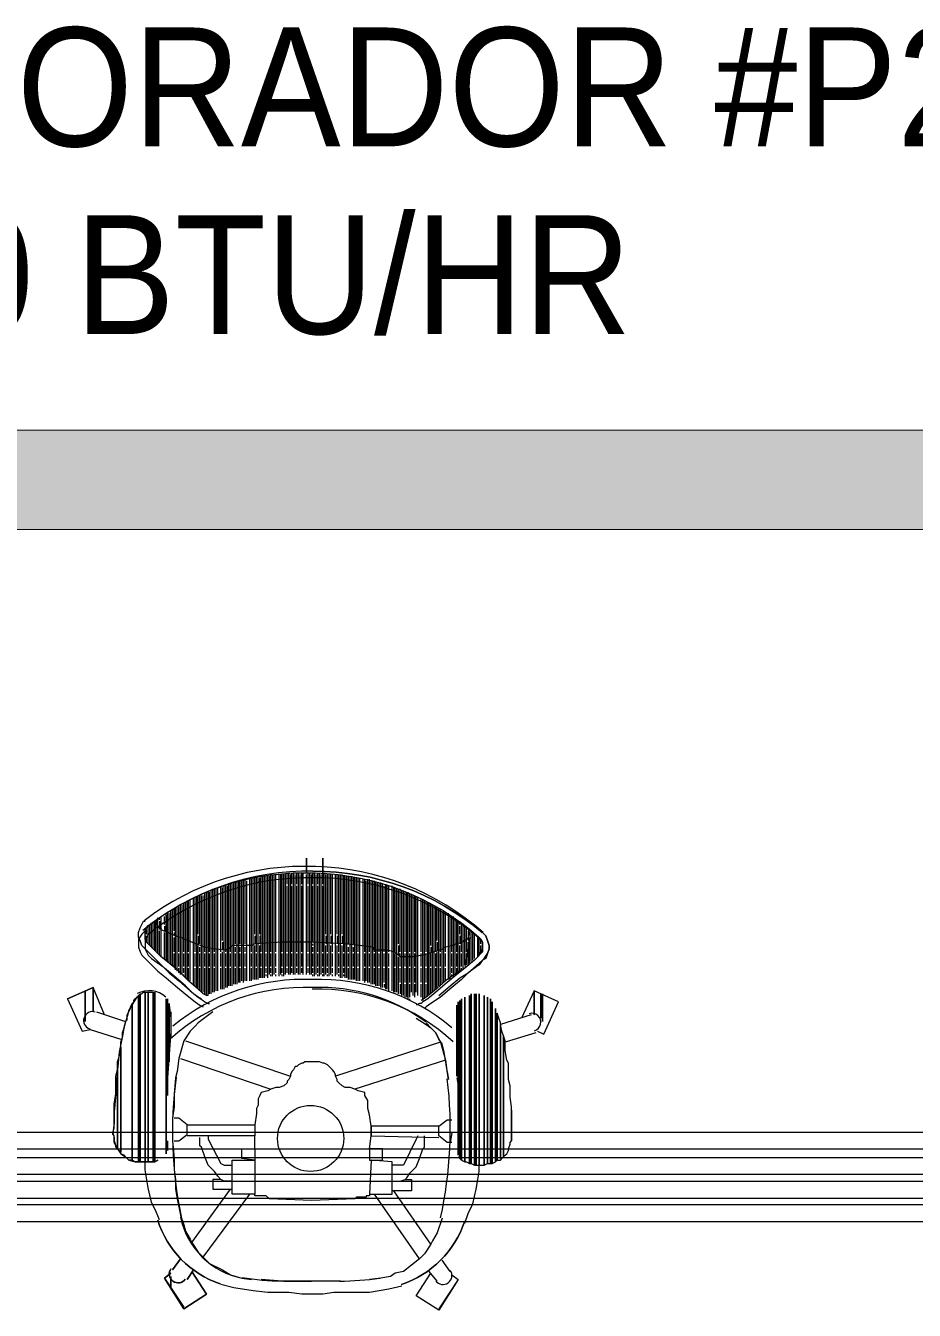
# Model space of a CAD drawing. Header units: metres. Extents: x 29 to 86.9, y -23.2 to 39.7.
# Drawn here: x 76.739 to 78.084, y -14.808 to -12.862 of the extents above; entities that cross this region are included whole.
import ezdxf

# ---------------------------------------------------------------- set-up
doc = ezdxf.new("R2010")
doc.units = ezdxf.units.M
doc.header["$LTSCALE"] = 100
doc.layers.get('0').update_dxf_attribs({"color": 254})
for name, color, linetype, lineweight in [('Arqui', 8, 'Continuous', 0), ('M-EQPM-IDEN', 7, 'Continuous', 9), ('P-PIPE', 7, 'Continuous', 18)]:
    doc.layers.add(name, color=color, linetype=linetype, lineweight=lineweight)
doc.styles.add('SansSerif', font='SANSS__.TTF', dxfattribs={"width": 0.9, "height": 0.18})

# ---------------------------------------------------------------- blocks, each defined once
blk = doc.blocks.new('A$C9582355f')
at = {"layer": 'Arqui', "ltscale": 0.03}
h = blk.add_hatch(color=256, dxfattribs=at)
h.dxf.hatch_style = 1
h.paths.add_polyline_path([(53.7142, 9.5392), (53.7142, 9.6892), (45.0166, 9.6891), (45.0165, 9.752), (44.8665, 9.752), (44.8666, 9.6892), (42.2667, 9.6898), (42.2668, 8.8269), (42.7667, 8.8263), (42.7667, 9.5396), (42.6167, 9.5396), (42.6166, 8.9764), (42.4168, 8.9769), (42.4167, 9.5398)])
at = {"layer": 'Arqui'}
for points in [[(53.7142, 9.5392), (53.7142, 9.6892), (42.4167, 9.6898), (42.4167, 9.5397)], [(48.181, 9.019), (48.181, 9.0411)], [(48.2055, 9.019), (48.2055, 9.0411)], [(48.2055, 9.019), (48.2055, 9.0411)], [(48.4134, 8.8258), (48.4134, 8.5862), (48.4134, 8.8258)], [(48.0685, 8.5837), (48.1028, 8.5837), (48.1028, 8.5324), (48.0685, 8.5324)], [(48.0832, 8.5862), (48.0832, 8.6008), (48.1028, 8.6008), (48.1028, 8.5837)], [(48.3107, 8.5813), (48.2789, 8.5837), (48.2764, 8.5324), (48.3107, 8.5324)], [(47.9903, 8.4345), (47.9781, 8.4174)], [(48.0074, 8.415), (48.0294, 8.3807), (47.9952, 8.3587), (47.9658, 8.4052), (47.9756, 8.4125), (47.9658, 8.4052), (47.9952, 8.3587), (48.0294, 8.3807)], [(48.0098, 8.4174), (48.0001, 8.4028)], [(47.9952, 8.3612), (47.9658, 8.4052)]]:
    blk.add_lwpolyline(points, close=True, dxfattribs=at)
for points in [[(48.1908, 9.0215, -0.176826), (48.4471, 8.9288, 0.176826), (48.1908, 9.0215, 0.176826), (47.9333, 8.9318)], [(48.4486, 8.9285, 0.176851), (48.195, 9.0284, 0.176852), (47.935, 8.9464)], [(48.0319, 8.8332), (48.0294, 8.8332), (48.0245, 8.8356), (48.0221, 8.8381), (48.0172, 8.843), (48.0025, 8.8552), (47.9878, 8.8699), (47.9732, 8.8821), (47.9609, 8.8919), (47.9463, 8.9065), (47.9414, 8.9114), (47.9389, 8.9139), (47.9365, 8.9188), (47.9365, 8.9237), (47.9365, 8.9286), (47.9365, 8.931), (47.9389, 8.9359), (47.941, 8.9386, -0.176852), (48.1948, 9.0189, -0.176851), (48.4427, 8.9212), (48.4452, 8.9188), (48.4476, 8.9139), (48.4476, 8.909), (48.4476, 8.9041), (48.4452, 8.8992), (48.4427, 8.8968), (48.4403, 8.8919), (48.4354, 8.887), (48.4207, 8.8748), (48.4085, 8.8674), (48.3914, 8.8552), (48.3742, 8.8405), (48.362, 8.8307), (48.3547, 8.8258)], [(48.4409, 8.9213, 0.176828), (48.1905, 9.0117, 0.176826), (47.9395, 8.9243)], [(48.3621, 8.7927, 0.170457), (48.1909, 8.8452, 0.197392), (47.9747, 8.7673)]]:
    blk.add_lwpolyline(points, format="xyb", dxfattribs=at)
for points in [[(48.1003, 8.8576), (48.1003, 8.909), (48.1003, 9.0117)], [(48.1028, 8.9261), (48.1028, 9.0117)], [(48.1052, 8.8992), (48.1052, 9.0068), (48.1052, 9.0117)], [(48.1077, 8.8576), (48.1077, 8.9114), (48.1077, 9.0117)], [(48.1101, 8.9261), (48.1101, 9.0117)], [(48.1126, 8.8992), (48.1126, 9.0068), (48.1126, 9.0142)], [(48.115, 8.8601), (48.115, 8.9114), (48.115, 9.0142)], [(48.1175, 8.8601), (48.1175, 8.9139), (48.1175, 9.0142)], [(48.1199, 8.8992), (48.1199, 9.0068), (48.1199, 9.0142)], [(48.1223, 8.8601), (48.1223, 9.0142)], [(48.1248, 8.865), (48.1248, 8.9139), (48.1248, 9.0142)], [(48.1272, 8.8992), (48.1272, 9.0068), (48.1272, 9.0166)], [(48.1297, 8.8625), (48.1297, 9.0166)], [(48.1321, 8.865), (48.1321, 8.9139), (48.1321, 9.0166)], [(48.1346, 8.8992), (48.1346, 9.0068), (48.1346, 9.0166)], [(48.1395, 8.8625), (48.1395, 9.0166)], [(48.1419, 8.865), (48.1419, 8.9139), (48.1419, 9.0166)], [(48.1444, 8.8992), (48.1444, 9.0068), (48.1444, 9.0166)], [(48.1468, 8.8625), (48.1468, 9.0166)], [(48.1492, 8.865), (48.1492, 8.9139), (48.1492, 9.0166)], [(48.1517, 9.0019), (48.1517, 9.0068), (48.1517, 9.0166), (48.1517, 9.019)], [(48.1541, 8.865), (48.1541, 9.019)], [(48.1566, 8.865), (48.1566, 8.9139), (48.1566, 9.0166)], [(48.159, 9.0019), (48.159, 9.0068), (48.159, 9.0166), (48.159, 9.019)], [(48.1615, 8.865), (48.1615, 9.019)], [(48.1639, 8.865), (48.1639, 8.9139), (48.1639, 9.0166)], [(48.1664, 9.0019), (48.1664, 9.0068), (48.1664, 9.0166), (48.1664, 9.019)], [(48.1688, 8.865), (48.1688, 9.019)], [(48.1713, 8.865), (48.1713, 8.9139), (48.1713, 9.0166)], [(48.1737, 9.0019), (48.1737, 9.0068), (48.1737, 9.0166), (48.1737, 9.019)], [(48.1761, 8.865), (48.1761, 9.019)], [(48.181, 8.865), (48.181, 8.9139), (48.181, 9.0166)], [(48.1835, 9.0019), (48.1835, 9.0068), (48.1835, 9.0166), (48.1835, 9.019)], [(48.1859, 8.865), (48.1859, 9.019)], [(48.1884, 8.865), (48.1884, 8.9139), (48.1884, 9.0166)], [(48.1908, 9.0019), (48.1908, 9.0068), (48.1908, 9.0166), (48.1908, 9.019)], [(48.1933, 8.8625), (48.1933, 9.019)], [(48.1957, 8.865), (48.1957, 8.9139), (48.1957, 9.0166)], [(48.1982, 9.0019), (48.1982, 9.0068), (48.1982, 9.0166), (48.1982, 9.019)], [(48.2006, 8.8625), (48.2006, 9.019)], [(48.203, 8.865), (48.203, 8.9139), (48.203, 9.0166)], [(48.2055, 9.0019), (48.2055, 9.0068), (48.2055, 9.0166), (48.2055, 9.019)], [(48.2079, 8.8625), (48.2079, 9.019)], [(48.2104, 8.9261), (48.2104, 9.0166)], [(48.2128, 8.8992), (48.2128, 9.0068), (48.2128, 9.0166)], [(48.2153, 8.8625), (48.2153, 8.9114), (48.2153, 9.0166)], [(48.2177, 8.9261), (48.2177, 9.0166)], [(48.2202, 8.8992), (48.2202, 9.0068), (48.2202, 9.0166)], [(48.2251, 8.8625), (48.2251, 8.9114), (48.2251, 9.0166)], [(48.2275, 8.9261), (48.2275, 9.0166)], [(48.2299, 8.8992), (48.2299, 9.0068), (48.2299, 9.0166)], [(48.2324, 8.8601), (48.2324, 8.9114), (48.2324, 9.0166)], [(48.2348, 8.9261), (48.2348, 9.0166)], [(48.2373, 8.8992), (48.2373, 9.0068), (48.2373, 9.0142)], [(48.2397, 8.8601), (48.2397, 8.9114), (48.2397, 9.0142)], [(48.2422, 8.8601), (48.2422, 9.0142)], [(48.2446, 8.9114), (48.2446, 9.0068), (48.2446, 9.0142)], [(48.2471, 8.8576), (48.2471, 8.909), (48.2471, 9.0142)], [(48.2495, 8.8576), (48.2495, 9.0142)], [(48.252, 8.9114), (48.252, 9.0068), (48.252, 9.0117)], [(48.2544, 8.8576), (48.2544, 8.909), (48.2544, 9.0117)], [(48.2569, 8.8552), (48.2569, 9.0117)], [(48.2593, 8.8992), (48.2593, 9.0068), (48.2593, 9.0117)], [(48.2617, 8.8552), (48.2617, 8.909), (48.2617, 9.0117)], [(48.0367, 8.8356), (48.0367, 8.9041), (48.0367, 8.9921)], [(48.0392, 8.8381), (48.0392, 8.9041), (48.0392, 8.9946)], [(48.0416, 8.8992), (48.0416, 8.9041), (48.0416, 8.9946)], [(48.0441, 8.8405), (48.0441, 8.9041), (48.0441, 8.9946)], [(48.0465, 8.8405), (48.0465, 8.9041), (48.0465, 8.997)], [(48.0514, 8.8992), (48.0514, 8.9017), (48.0514, 8.997)], [(48.0539, 8.9163), (48.0539, 8.997)], [(48.0563, 8.843), (48.0563, 8.9017), (48.0563, 8.9995)], [(48.0588, 8.8992), (48.0588, 8.9017), (48.0588, 8.9995)], [(48.0612, 8.8454), (48.0612, 8.9041), (48.0612, 8.9995)], [(48.0636, 8.8478), (48.0636, 8.9041), (48.0636, 9.0019)], [(48.0661, 8.8992), (48.0661, 9.0019)], [(48.0685, 8.8478), (48.0685, 8.9065), (48.0685, 9.0019)], [(48.071, 8.8503), (48.071, 9.0044)], [(48.0734, 8.9114), (48.0734, 9.0044)], [(48.0759, 8.8503), (48.0759, 8.909), (48.0759, 9.0044)], [(48.0783, 8.8527), (48.0783, 9.0068)], [(48.0808, 8.9114), (48.0808, 9.0068)], [(48.0832, 8.8552), (48.0832, 8.909), (48.0832, 9.0068)], [(48.0857, 8.8527), (48.0857, 9.0068)], [(48.0881, 8.9114), (48.0881, 9.0068), (48.0881, 9.0093)], [(48.0905, 8.8552), (48.0905, 8.909), (48.0905, 9.0068)], [(48.0954, 8.8552), (48.0954, 9.0093)], [(48.0979, 8.8992), (48.0979, 9.0068), (48.0979, 9.0093)], [(48.1517, 8.8992), (48.1517, 8.9995)], [(48.159, 8.8992), (48.159, 8.9995)], [(48.1664, 8.8992), (48.1664, 8.9995)], [(48.1737, 8.8992), (48.1737, 8.9995)], [(48.1835, 8.8992), (48.1835, 8.9995)], [(48.1908, 8.9139), (48.1908, 8.9995)], [(48.1982, 8.8992), (48.1982, 8.9995)], [(48.2055, 8.8992), (48.2055, 8.9995)], [(48.2666, 8.8552), (48.2666, 8.9065), (48.2666, 9.0093)], [(48.2691, 8.8992), (48.2691, 9.0068), (48.2691, 9.0093)], [(48.2715, 8.8552), (48.2715, 8.9065), (48.2715, 9.0068)], [(48.274, 8.8527), (48.274, 8.9065), (48.274, 9.0093)], [(48.2764, 8.8992), (48.2764, 9.0068), (48.2764, 9.0093)], [(48.2789, 8.8503), (48.2789, 8.9065), (48.2789, 9.0068)], [(48.2813, 8.8503), (48.2813, 8.9041), (48.2813, 9.0068)], [(48.2838, 8.8992), (48.2838, 8.9017), (48.2838, 9.0068)], [(48.2862, 8.8478), (48.2862, 9.0044)], [(48.2886, 8.8478), (48.2886, 8.9017), (48.2886, 9.0044)], [(48.2911, 8.8992), (48.2911, 8.9017), (48.2911, 9.0044)], [(48.2935, 8.8454), (48.2935, 9.0044)], [(48.296, 8.8454), (48.296, 8.9017), (48.296, 9.0019)], [(48.2984, 8.8992), (48.2984, 8.9017), (48.2984, 8.9995)], [(48.3009, 8.843), (48.3009, 9.0019)], [(48.3033, 8.843), (48.3033, 8.9017), (48.3033, 8.9995)], [(48.3058, 8.8992), (48.3058, 8.9017), (48.3058, 8.9995)], [(48.3107, 8.8405), (48.3107, 8.9995)], [(48.3131, 8.8381), (48.3131, 8.8992), (48.3131, 8.997)], [(48.3155, 8.8992), (48.3155, 8.997)], [(48.318, 8.8381), (48.318, 8.8968), (48.318, 8.9946)], [(48.3204, 8.9114), (48.3204, 8.9946)], [(48.3229, 8.8992), (48.3229, 8.9946)], [(48.3253, 8.8332), (48.3253, 8.8919), (48.3253, 8.9921)], [(48.3278, 8.8332), (48.3278, 8.9921)], [(47.9952, 8.8992), (47.9952, 8.9188), (47.9952, 8.9726)], [(47.9976, 8.8601), (47.9976, 8.9188), (47.9976, 8.975)], [(48.0001, 8.8576), (48.0001, 8.9163), (48.0001, 8.975)], [(48.0025, 8.8992), (48.0025, 8.9163), (48.0025, 8.9775)], [(48.005, 8.8552), (48.005, 8.9775)], [(48.0098, 8.8503), (48.0098, 8.9139), (48.0098, 8.9799)], [(48.0123, 8.8992), (48.0123, 8.9824)], [(48.0147, 8.8454), (48.0147, 8.9114), (48.0147, 8.9824)], [(48.0172, 8.9261), (48.0172, 8.9848)], [(48.0196, 8.9114), (48.0196, 8.9848)], [(48.0221, 8.8381), (48.0221, 8.909), (48.0221, 8.9848)], [(48.0245, 8.8381), (48.0245, 8.9065), (48.0245, 8.9848)], [(48.027, 8.8992), (48.027, 8.9872)], [(48.0294, 8.8332), (48.0294, 8.9065), (48.0294, 8.9897)], [(48.0319, 8.8332), (48.0319, 8.9065), (48.0319, 8.9897)], [(48.0343, 8.8992), (48.0343, 8.9041), (48.0343, 8.9897)], [(48.3302, 8.8992), (48.3302, 8.9897)], [(48.3327, 8.8307), (48.3327, 8.8919), (48.3327, 8.9897)], [(48.3351, 8.8283), (48.3351, 8.9897)], [(48.3376, 8.8992), (48.3376, 8.9872)], [(48.34, 8.8381), (48.34, 8.8919), (48.34, 8.9872)], [(48.3424, 8.8332), (48.3424, 8.9848)], [(48.3449, 8.8992), (48.3449, 8.9848)], [(48.3473, 8.8381), (48.3473, 8.8943), (48.3473, 8.9824)], [(48.3498, 8.8332), (48.3498, 8.9824)], [(48.3547, 8.8992), (48.3547, 8.9799)], [(48.3571, 8.8258), (48.3571, 8.8943), (48.3571, 8.9775)], [(48.3596, 8.8283), (48.3596, 8.8968), (48.3596, 8.9775)], [(48.362, 8.8992), (48.362, 8.975)], [(48.3645, 8.8332), (48.3645, 8.8968), (48.3645, 8.975)], [(48.3669, 8.8356), (48.3669, 8.8992), (48.3669, 8.9726)], [(48.3693, 8.909), (48.3693, 8.9726)], [(47.9609, 8.8919), (47.9609, 8.931), (47.9609, 8.953)], [(47.9658, 8.9457), (47.9658, 8.953)], [(47.9683, 8.887), (47.9683, 8.9286), (47.9683, 8.9555)], [(47.9707, 8.8845), (47.9707, 8.9286), (47.9707, 8.9579)], [(47.9732, 8.8821), (47.9732, 8.8919), (47.9732, 8.9579)], [(47.9756, 8.8796), (47.9756, 8.9261), (47.9756, 8.9603)], [(47.9781, 8.8796), (47.9781, 8.9628)], [(47.9805, 8.931), (47.9805, 8.9652)], [(47.9829, 8.8723), (47.9829, 8.9237), (47.9829, 8.9652)], [(47.9854, 8.8699), (47.9854, 8.9212), (47.9854, 8.9677)], [(47.9878, 8.8992), (47.9878, 8.9677)], [(47.9903, 8.865), (47.9903, 8.9212), (47.9903, 8.9701)], [(47.9927, 8.865), (47.9927, 8.9188), (47.9927, 8.9701)], [(48.3718, 8.8381), (48.3718, 8.9701)], [(48.3742, 8.8405), (48.3742, 8.9017), (48.3742, 8.9701)], [(48.3767, 8.8992), (48.3767, 8.9017), (48.3767, 8.9677)], [(48.3791, 8.9163), (48.3791, 8.9677)], [(48.3816, 8.8478), (48.3816, 8.9041), (48.3816, 8.9652)], [(48.384, 8.8992), (48.384, 8.9041), (48.384, 8.9628)], [(48.3865, 8.8503), (48.3865, 8.9041), (48.3865, 8.9603)], [(48.3889, 8.8527), (48.3889, 8.9065), (48.3889, 8.9603)], [(48.3914, 8.8992), (48.3914, 8.9579)], [(48.3962, 8.8576), (48.3962, 8.9065), (48.3962, 8.9579)], [(48.3987, 8.8576), (48.3987, 8.9065), (48.3987, 8.9555)], [(48.4011, 8.8992), (48.4011, 8.953)], [(48.4036, 8.8625), (48.4036, 8.909), (48.4036, 8.953)], [(48.0221, 8.8283), (48.0172, 8.8307), (48.0098, 8.8356), (47.9976, 8.8478), (47.9805, 8.8625), (47.9658, 8.8748), (47.956, 8.8845), (47.9414, 8.8992), (47.9365, 8.9041), (47.9316, 8.909), (47.9291, 8.9163), (47.9267, 8.9212), (47.9267, 8.9286), (47.9291, 8.9359), (47.9316, 8.9408), (47.934, 8.9457), (47.9365, 8.9457)], [(47.9389, 8.9261), (47.9389, 8.9334)], [(47.9414, 8.9114), (47.9414, 8.9383)], [(47.9438, 8.909), (47.9438, 8.9408)], [(47.9463, 8.9065), (47.9463, 8.9432)], [(47.9487, 8.9041), (47.9487, 8.9432)], [(47.9512, 8.9017), (47.9512, 8.9457)], [(47.9536, 8.8992), (47.9536, 8.9432), (47.9536, 8.9481)], [(47.956, 8.8968), (47.956, 8.9359), (47.956, 8.9506)], [(47.9585, 8.9481), (47.9585, 8.9506)], [(47.9585, 8.9457), (47.9585, 8.9334)], [(47.9658, 8.9408), (47.9658, 8.9432)], [(47.9658, 8.9383), (47.9658, 8.931)], [(48.1933, 8.9139), (48.1933, 8.9432)], [(48.406, 8.865), (48.406, 8.9506)], [(48.4085, 8.8992), (48.4085, 8.9481)], [(48.4109, 8.8699), (48.4109, 8.9114), (48.4109, 8.9457)], [(48.4134, 8.9408), (48.4134, 8.9457)], [(48.4134, 8.9261), (48.4134, 8.9383)], [(48.4158, 8.8992), (48.4158, 8.9432)], [(48.4183, 8.8748), (48.4183, 8.9408)], [(48.4207, 8.8796), (48.4207, 8.9163), (48.4207, 8.9383)], [(48.4232, 8.8992), (48.4232, 8.9163), (48.4232, 8.9359)], [(48.4256, 8.9334), (48.4256, 8.9359)], [(47.9365, 8.931), (47.9316, 8.9261), (47.9267, 8.9188), (47.9267, 8.9139), (47.9267, 8.9065), (47.9291, 8.8992), (47.9316, 8.8943), (47.9365, 8.8894), (47.9414, 8.8845), (47.956, 8.8699), (47.9683, 8.8601), (47.9829, 8.8478), (48.0001, 8.8332), (48.0123, 8.8234), (48.0196, 8.8185), (48.0245, 8.8161)], [(47.9365, 8.9237), (47.9365, 8.9286)], [(47.9414, 8.9237), (47.9365, 8.9188), (47.9365, 8.9163), (47.9365, 8.9114), (47.9365, 8.909), (47.9365, 8.9041), (47.9389, 8.8992), (47.9414, 8.8943), (47.9463, 8.8894), (47.9634, 8.8772), (47.9732, 8.8674), (47.9878, 8.8552), (48.005, 8.8405), (48.0172, 8.8307), (48.0245, 8.8258), (48.027, 8.8234), (48.0319, 8.8209), (48.0343, 8.8209)], [(47.9389, 8.9139), (47.9389, 8.9237)], [(47.9585, 8.8943), (47.9585, 8.931)], [(47.9658, 8.8894), (47.9658, 8.8919), (47.9658, 8.9286)], [(47.9805, 8.9286), (47.9805, 8.9237)], [(47.9805, 8.8992), (47.9805, 8.9212)], [(48.3889, 8.9041), (48.3571, 8.8943), (48.3424, 8.8919), (48.3229, 8.8919), (48.318, 8.8968), (48.3131, 8.8992), (48.3033, 8.9017), (48.2838, 8.9017), (48.2813, 8.9065), (48.2397, 8.9114), (48.1908, 8.9139), (48.1444, 8.9139), (48.1028, 8.9114), (48.0979, 8.909), (48.0783, 8.909), (48.0685, 8.909), (48.0636, 8.9041), (48.0588, 8.9017), (48.0392, 8.9041), (48.027, 8.9065), (47.9952, 8.9188)], [(48.0172, 8.9237), (48.0172, 8.9114)], [(48.0539, 8.9139), (48.0539, 8.9017)], [(48.1028, 8.9237), (48.1028, 8.9114)], [(48.1101, 8.9237), (48.1101, 8.9114)], [(48.2104, 8.9237), (48.2104, 8.9114)], [(48.2177, 8.9237), (48.2177, 8.9114)], [(48.2275, 8.9237), (48.2275, 8.9114)], [(48.2348, 8.9237), (48.2348, 8.9114)], [(48.4427, 8.9212), (48.4452, 8.9163), (48.4476, 8.9139), (48.4476, 8.909), (48.4476, 8.9041), (48.4476, 8.8992), (48.4452, 8.8968), (48.4403, 8.8919), (48.4354, 8.887), (48.4207, 8.8748), (48.4085, 8.865), (48.3938, 8.8527), (48.3767, 8.8381), (48.3645, 8.8283), (48.3571, 8.8234), (48.3547, 8.8209), (48.3522, 8.8209), (48.3473, 8.8185)], [(48.4501, 8.9261), (48.4525, 8.9237), (48.4549, 8.9163), (48.4574, 8.909), (48.4574, 8.9041), (48.4549, 8.8968), (48.4525, 8.8894), (48.4476, 8.887), (48.4427, 8.8796), (48.4256, 8.8674), (48.4158, 8.8576), (48.4011, 8.8454), (48.384, 8.8307), (48.3693, 8.8209), (48.362, 8.8161), (48.3596, 8.8136)], [(48.3791, 8.9139), (48.3791, 8.9017)], [(48.3816, 8.8332), (48.3987, 8.8478), (48.4134, 8.8601), (48.4256, 8.8674), (48.4427, 8.8821), (48.4476, 8.887), (48.4501, 8.8894), (48.4549, 8.8968), (48.4574, 8.9041), (48.4574, 8.909), (48.4549, 8.9163), (48.4525, 8.9237), (48.4501, 8.9261), (48.4476, 8.9286)], [(48.4134, 8.9237), (48.4134, 8.9114)], [(48.428, 8.8821), (48.428, 8.9212), (48.4207, 8.8772)], [(48.4256, 8.931), (48.4256, 8.9163)], [(48.4256, 8.8796), (48.4256, 8.9139)], [(48.4305, 8.8845), (48.4305, 8.8919), (48.4305, 8.931)], [(48.4329, 8.887), (48.4329, 8.9286)], [(48.4354, 8.8894), (48.4354, 8.9261)], [(48.4403, 8.8919), (48.4403, 8.9237)], [(48.4427, 8.8943), (48.4427, 8.9212)], [(48.4452, 8.9114), (48.4452, 8.9188)], [(48.4476, 8.9017), (48.4476, 8.9139)], [(47.9805, 8.8772), (47.9805, 8.8821), (47.9805, 8.8919), (47.9805, 8.8968)], [(47.9878, 8.8772), (47.9878, 8.8821), (47.9878, 8.8919), (47.9878, 8.8968)], [(47.9952, 8.8772), (47.9952, 8.8821), (47.9952, 8.8919), (47.9952, 8.8968)], [(48.0025, 8.8772), (48.0025, 8.8821), (48.0025, 8.8919), (48.0025, 8.8968)], [(48.0123, 8.8772), (48.0123, 8.8821), (48.0123, 8.8919), (48.0123, 8.8968)], [(48.0172, 8.843), (48.0172, 8.909)], [(48.0196, 8.8992), (48.0196, 8.9065)], [(48.0196, 8.8772), (48.0196, 8.8821), (48.0196, 8.8919), (48.0196, 8.8968)], [(48.027, 8.8772), (48.027, 8.8821), (48.027, 8.8919), (48.027, 8.8968)], [(48.0343, 8.8772), (48.0343, 8.8821), (48.0343, 8.8919), (48.0343, 8.8968)], [(48.0416, 8.8772), (48.0416, 8.8821), (48.0416, 8.8919), (48.0416, 8.8968)], [(48.0514, 8.8772), (48.0514, 8.8821), (48.0514, 8.8919), (48.0514, 8.8968)], [(48.0539, 8.843), (48.0539, 8.8992)], [(48.0588, 8.8772), (48.0588, 8.8821), (48.0588, 8.8919), (48.0588, 8.8968)], [(48.0661, 8.8772), (48.0661, 8.8821), (48.0661, 8.8919), (48.0661, 8.8968)], [(48.0734, 8.8992), (48.0734, 8.9065)], [(48.0734, 8.8772), (48.0734, 8.8821), (48.0734, 8.8919), (48.0734, 8.8968)], [(48.0808, 8.8992), (48.0808, 8.9065)], [(48.0808, 8.8772), (48.0808, 8.8821), (48.0808, 8.8919), (48.0808, 8.8968)], [(48.0881, 8.8992), (48.0881, 8.9065)], [(48.0881, 8.8772), (48.0881, 8.8821), (48.0881, 8.8919), (48.0881, 8.8968)], [(48.0979, 8.8772), (48.0979, 8.8821), (48.0979, 8.8919), (48.0979, 8.8968)], [(48.1028, 8.8576), (48.1028, 8.909)], [(48.1052, 8.8772), (48.1052, 8.8821), (48.1052, 8.8919), (48.1052, 8.8968)], [(48.1101, 8.8601), (48.1101, 8.909)], [(48.1126, 8.8772), (48.1126, 8.8821), (48.1126, 8.8919), (48.1126, 8.8968)], [(48.1199, 8.8772), (48.1199, 8.8821), (48.1199, 8.8919), (48.1199, 8.8968)], [(48.1272, 8.8772), (48.1272, 8.8821), (48.1272, 8.8919), (48.1272, 8.8968)], [(48.1346, 8.8772), (48.1346, 8.8821), (48.1346, 8.8919), (48.1346, 8.8968)], [(48.1444, 8.8772), (48.1444, 8.8821), (48.1444, 8.8919), (48.1444, 8.8968)], [(48.1517, 8.8772), (48.1517, 8.8821), (48.1517, 8.8919), (48.1517, 8.8968)], [(48.159, 8.8772), (48.159, 8.8821), (48.159, 8.8919), (48.159, 8.8968)], [(48.1664, 8.8772), (48.1664, 8.8821), (48.1664, 8.8919), (48.1664, 8.8968)], [(48.1737, 8.8772), (48.1737, 8.8821), (48.1737, 8.8919), (48.1737, 8.8968)], [(48.1835, 8.8772), (48.1835, 8.8821), (48.1835, 8.8919), (48.1835, 8.8968)], [(48.1908, 8.909), (48.1908, 8.9114)], [(48.1908, 8.8992), (48.1908, 8.9065)], [(48.1908, 8.8772), (48.1908, 8.8821), (48.1908, 8.8919), (48.1908, 8.8968)], [(48.1982, 8.8772), (48.1982, 8.8821), (48.1982, 8.8919), (48.1982, 8.8968)], [(48.2055, 8.8772), (48.2055, 8.8821), (48.2055, 8.8919), (48.2055, 8.8968)], [(48.2104, 8.865), (48.2104, 8.909)], [(48.2128, 8.8772), (48.2128, 8.8821), (48.2128, 8.8919), (48.2128, 8.8968)], [(48.2177, 8.865), (48.2177, 8.909)], [(48.2202, 8.8772), (48.2202, 8.8821), (48.2202, 8.8919), (48.2202, 8.8968)], [(48.2275, 8.865), (48.2275, 8.909)], [(48.2299, 8.8772), (48.2299, 8.8821), (48.2299, 8.8919), (48.2299, 8.8968)], [(48.2348, 8.8601), (48.2348, 8.909)], [(48.2373, 8.8772), (48.2373, 8.8821), (48.2373, 8.8919), (48.2373, 8.8968)], [(48.2446, 8.8992), (48.2446, 8.9065)], [(48.2446, 8.8772), (48.2446, 8.8821), (48.2446, 8.8919), (48.2446, 8.8968)], [(48.252, 8.8992), (48.252, 8.9065)], [(48.252, 8.8772), (48.252, 8.8821), (48.252, 8.8919), (48.252, 8.8968)], [(48.2593, 8.8772), (48.2593, 8.8821), (48.2593, 8.8919), (48.2593, 8.8968)], [(48.2691, 8.8772), (48.2691, 8.8821), (48.2691, 8.8919), (48.2691, 8.8968)], [(48.2764, 8.8772), (48.2764, 8.8821), (48.2764, 8.8919), (48.2764, 8.8968)], [(48.2838, 8.8772), (48.2838, 8.8821), (48.2838, 8.8919), (48.2838, 8.8968)], [(48.2911, 8.8772), (48.2911, 8.8821), (48.2911, 8.8919), (48.2911, 8.8968)], [(48.2984, 8.8772), (48.2984, 8.8821), (48.2984, 8.8919), (48.2984, 8.8968)], [(48.3058, 8.8772), (48.3058, 8.8821), (48.3058, 8.8919), (48.3058, 8.8968)], [(48.3155, 8.8772), (48.3155, 8.8821), (48.3155, 8.8919), (48.3155, 8.8968)], [(48.3204, 8.909), (48.3204, 8.8943)], [(48.3229, 8.8772), (48.3229, 8.8821), (48.3229, 8.8919), (48.3229, 8.8943), (48.3229, 8.8968)], [(48.3302, 8.8772), (48.3302, 8.8821), (48.3302, 8.8919), (48.3302, 8.8968)], [(48.3376, 8.8772), (48.3376, 8.8821), (48.3376, 8.8919), (48.3376, 8.8968)], [(48.3449, 8.8772), (48.3449, 8.8821), (48.3449, 8.8919), (48.3449, 8.8943), (48.3449, 8.8968)], [(48.3547, 8.8772), (48.3547, 8.8821), (48.3547, 8.8919), (48.3547, 8.8943), (48.3547, 8.8968)], [(48.362, 8.8772), (48.362, 8.8821), (48.362, 8.8919), (48.362, 8.8968)], [(48.3693, 8.9065), (48.3693, 8.8992)], [(48.3693, 8.8772), (48.3693, 8.8821), (48.3693, 8.8919), (48.3693, 8.8968)], [(48.3767, 8.8772), (48.3767, 8.8821), (48.3767, 8.8919), (48.3767, 8.8968)], [(48.3791, 8.8454), (48.3791, 8.8992)], [(48.384, 8.8772), (48.384, 8.8821), (48.384, 8.8919), (48.384, 8.8968)], [(48.3914, 8.8772), (48.3914, 8.8821), (48.3914, 8.8919), (48.3914, 8.8968)], [(48.4011, 8.8772), (48.4011, 8.8821), (48.4011, 8.8919), (48.4011, 8.8968)], [(48.4085, 8.8772), (48.4085, 8.8821), (48.4085, 8.8919), (48.4085, 8.8968)], [(48.4134, 8.8699), (48.4134, 8.909)], [(48.4158, 8.8772), (48.4158, 8.8821), (48.4158, 8.8919), (48.4158, 8.8968)], [(48.4232, 8.8796), (48.4232, 8.8821), (48.4232, 8.8919), (48.4232, 8.8968)], [(48.4452, 8.8968), (48.4452, 8.909)], [(47.9805, 8.8748), (47.9805, 8.8748)], [(47.9878, 8.8674), (47.9878, 8.8748)], [(47.9952, 8.8674), (47.9952, 8.8748)], [(48.0025, 8.8552), (48.0025, 8.8748)], [(48.0123, 8.8478), (48.0123, 8.8748)], [(48.0196, 8.8405), (48.0196, 8.8454), (48.0196, 8.8748)], [(48.027, 8.8356), (48.027, 8.8454), (48.027, 8.8748)], [(48.0343, 8.8356), (48.0343, 8.8454), (48.0343, 8.8748)], [(48.0416, 8.8381), (48.0416, 8.8454), (48.0416, 8.8748)], [(48.0514, 8.843), (48.0514, 8.8454), (48.0514, 8.8748)], [(48.0588, 8.8454), (48.0588, 8.8748)], [(48.0661, 8.8478), (48.0661, 8.8748)], [(48.0734, 8.8503), (48.0734, 8.8748)], [(48.0808, 8.8527), (48.0808, 8.8748)], [(48.0881, 8.8552), (48.0881, 8.8748)], [(48.0979, 8.8552), (48.0979, 8.8748)], [(48.1052, 8.8576), (48.1052, 8.8748)], [(48.1126, 8.8601), (48.1126, 8.8748)], [(48.1199, 8.8674), (48.1199, 8.8748)], [(48.1272, 8.8674), (48.1272, 8.8748)], [(48.1346, 8.8674), (48.1346, 8.8748)], [(48.1444, 8.8674), (48.1444, 8.8748)], [(48.1517, 8.8674), (48.1517, 8.8748)], [(48.159, 8.8674), (48.159, 8.8748)], [(48.1664, 8.8674), (48.1664, 8.8748)], [(48.1737, 8.8674), (48.1737, 8.8748)], [(48.1835, 8.8674), (48.1835, 8.8748)], [(48.1908, 8.8674), (48.1908, 8.8699), (48.1908, 8.8748)], [(48.1982, 8.8674), (48.1982, 8.8748)], [(48.2055, 8.8674), (48.2055, 8.8748)], [(48.2128, 8.8674), (48.2128, 8.8748)], [(48.2202, 8.8674), (48.2202, 8.8748)], [(48.2299, 8.8674), (48.2299, 8.8748)], [(48.2373, 8.8674), (48.2373, 8.8748)], [(48.2446, 8.8576), (48.2446, 8.8748)], [(48.252, 8.8576), (48.252, 8.8748)], [(48.2593, 8.8552), (48.2593, 8.8748)], [(48.2691, 8.8527), (48.2691, 8.8748)], [(48.2764, 8.8527), (48.2764, 8.8748)], [(48.2838, 8.8503), (48.2838, 8.8748)], [(48.2911, 8.8478), (48.2911, 8.8748)], [(48.2984, 8.8527), (48.2984, 8.8748)], [(48.3058, 8.8405), (48.3058, 8.8454), (48.3058, 8.8748)], [(48.3155, 8.8381), (48.3155, 8.8454), (48.3155, 8.8748)], [(48.3204, 8.8356), (48.3204, 8.8919)], [(48.3229, 8.8527), (48.3229, 8.8748)], [(48.3302, 8.8527), (48.3302, 8.8748)], [(48.3376, 8.8527), (48.3376, 8.8748)], [(48.3449, 8.8527), (48.3449, 8.8748)], [(48.3547, 8.8527), (48.3547, 8.8748)], [(48.362, 8.8527), (48.362, 8.8748)], [(48.3693, 8.8356), (48.3693, 8.8454), (48.3693, 8.8748)], [(48.3767, 8.843), (48.3767, 8.8454), (48.3767, 8.8748)], [(48.384, 8.8478), (48.384, 8.8748)], [(48.3914, 8.8552), (48.3914, 8.8748)], [(48.4011, 8.8674), (48.4011, 8.8748)], [(48.4085, 8.8674), (48.4085, 8.8748)], [(48.4158, 8.8723), (48.4158, 8.8748)], [(47.9952, 8.8625), (47.9952, 8.865)], [(48.1199, 8.8625), (48.1199, 8.865)], [(48.1272, 8.8625), (48.1272, 8.865)], [(48.1346, 8.8625), (48.1346, 8.865)], [(48.1444, 8.8625), (48.1444, 8.865)], [(48.1517, 8.865), (48.1517, 8.865)], [(48.159, 8.865), (48.159, 8.865)], [(48.1664, 8.865), (48.1664, 8.865)], [(48.1737, 8.865), (48.1737, 8.865)], [(48.1835, 8.865), (48.1835, 8.865)], [(48.1908, 8.8625), (48.1908, 8.865)], [(48.1982, 8.8625), (48.1982, 8.865)], [(48.2055, 8.8625), (48.2055, 8.865)], [(48.2128, 8.8625), (48.2128, 8.865)], [(48.2202, 8.8625), (48.2202, 8.865)], [(48.2299, 8.8625), (48.2299, 8.865)], [(48.2373, 8.8625), (48.2373, 8.865)], [(48.4011, 8.8625), (48.4011, 8.865)], [(47.8753, 8.8038), (47.8582, 8.8454), (47.8191, 8.8283), (47.8411, 8.7794), (47.8533, 8.7818), (47.8998, 8.7671)], [(47.8191, 8.8283), (47.8582, 8.8454)], [(47.846, 8.8405), (47.846, 8.794), (47.846, 8.8405)], [(47.846, 8.8405), (47.846, 8.7989), (47.846, 8.8405)], [(47.846, 8.8405), (47.846, 8.794), (47.846, 8.8405)], [(47.846, 8.8405), (47.846, 8.7989), (47.846, 8.8405)], [(47.8582, 8.8454), (47.8582, 8.8087), (47.8582, 8.8454)], [(47.8582, 8.8454), (47.8582, 8.8087), (47.8582, 8.8454)], [(47.8631, 8.8087), (47.9071, 8.794), (47.9096, 8.7965), (47.9096, 8.8038), (47.912, 8.8087), (47.9145, 8.8136), (47.9145, 8.8161), (47.9169, 8.8209), (47.9194, 8.8234), (47.9194, 8.8258), (47.9218, 8.8283), (47.9242, 8.8307), (47.9267, 8.8332), (47.9291, 8.8356), (47.9316, 8.8356), (47.934, 8.8381), (47.9389, 8.8381), (47.9414, 8.8381), (47.9438, 8.8381), (47.9487, 8.8381)], [(47.9291, 8.8356), (47.9291, 8.5813), (47.9291, 8.8356)], [(47.9365, 8.8381), (47.9365, 8.5813), (47.9365, 8.8381)], [(47.9414, 8.8381), (47.9414, 8.5813), (47.9414, 8.8381)], [(47.9487, 8.8381), (47.9487, 8.5813), (47.9487, 8.8381)], [(47.9512, 8.8381), (47.9512, 8.5813), (47.9512, 8.8381)], [(48.2984, 8.8503), (48.2984, 8.8454)], [(48.3229, 8.8503), (48.3229, 8.8454), (48.3229, 8.8356)], [(48.3302, 8.8307), (48.3302, 8.8356), (48.3302, 8.8454), (48.3302, 8.8503)], [(48.3376, 8.8307), (48.3376, 8.8356), (48.3376, 8.8454), (48.3376, 8.8503)], [(48.3449, 8.8307), (48.3449, 8.8356), (48.3449, 8.8454), (48.3449, 8.8503)], [(48.3547, 8.8307), (48.3547, 8.8356), (48.3547, 8.8454), (48.3547, 8.8503)], [(48.362, 8.8307), (48.362, 8.8356), (48.362, 8.8454), (48.362, 8.8503)], [(48.4305, 8.8356), (48.4305, 8.5788), (48.4305, 8.8356)], [(48.4354, 8.8356), (48.4354, 8.5764), (48.4354, 8.8356)], [(48.4378, 8.8356), (48.4378, 8.5764), (48.4378, 8.8356)], [(48.4427, 8.8356), (48.4427, 8.5764), (48.4427, 8.8356)], [(48.5308, 8.7794), (48.5405, 8.7745), (48.5626, 8.8234), (48.5259, 8.8405), (48.5063, 8.7989)], [(48.5259, 8.8405), (48.5259, 8.8038), (48.5259, 8.8405)], [(48.5626, 8.8234), (48.5259, 8.8405)], [(48.5259, 8.8405), (48.5259, 8.8038), (48.5259, 8.8405)], [(48.5356, 8.8356), (48.5356, 8.7989), (48.5356, 8.8356)], [(48.5356, 8.8356), (48.5356, 8.7989), (48.5356, 8.8356)], [(48.5381, 8.8356), (48.5381, 8.794), (48.5381, 8.8356)], [(48.5381, 8.8356), (48.5381, 8.794), (48.5381, 8.8356)], [(47.9267, 8.8332), (47.9242, 8.8307), (47.9194, 8.8234), (47.912, 8.8112), (47.9096, 8.8014), (47.9047, 8.7867), (47.9022, 8.772), (47.8973, 8.7476), (47.8949, 8.7207), (47.8925, 8.684), (47.89, 8.6571), (47.89, 8.64), (47.8876, 8.6253), (47.89, 8.618), (47.89, 8.6131), (47.8925, 8.6057), (47.8949, 8.6008), (47.8998, 8.5935), (47.9071, 8.5886), (47.912, 8.5837), (47.9218, 8.5813), (47.9291, 8.5813), (47.9365, 8.5813), (47.9463, 8.5813), (47.9512, 8.5813), (47.956, 8.5837), (47.9512, 8.5813), (47.9487, 8.5813), (47.9463, 8.5813), (47.9414, 8.5813), (47.9365, 8.5813), (47.9291, 8.5813), (47.9242, 8.5813), (47.9218, 8.5813), (47.9169, 8.5837), (47.912, 8.5837), (47.9096, 8.5862), (47.9071, 8.5886), (47.9047, 8.5911), (47.8998, 8.5935), (47.8998, 8.596), (47.8973, 8.5984), (47.8949, 8.6008), (47.8925, 8.6033), (47.8925, 8.6057), (47.89, 8.6106), (47.89, 8.6131), (47.89, 8.618), (47.89, 8.6204), (47.8876, 8.6229), (47.8876, 8.6253), (47.89, 8.6326), (47.89, 8.6449), (47.89, 8.6522), (47.89, 8.662), (47.89, 8.6693), (47.8925, 8.684), (47.8925, 8.7011), (47.8925, 8.7109), (47.8949, 8.7207), (47.8949, 8.7329), (47.8973, 8.7402), (47.8998, 8.7549), (47.8998, 8.7623), (47.9022, 8.7696), (47.9022, 8.7769), (47.9047, 8.7843), (47.9071, 8.7916), (47.9071, 8.794)], [(47.9169, 8.8209), (47.9169, 8.5837), (47.9169, 8.8209)], [(47.9267, 8.8332), (47.9267, 8.5813), (47.9267, 8.8332)], [(47.9683, 8.8283), (47.9683, 8.5935), (47.9683, 8.8283)], [(47.9683, 8.8283), (47.9683, 8.6693), (47.9683, 8.8283)], [(47.9707, 8.8283), (47.9707, 8.6815), (47.9707, 8.8283)], [(47.9732, 8.8185), (47.9756, 8.7989), (47.9756, 8.7867), (47.9756, 8.7794), (47.9707, 8.7085)], [(47.9732, 8.8209), (47.9732, 8.7329), (47.9732, 8.8209)], [(48.3376, 8.8258), (48.3376, 8.8283)], [(48.4085, 8.8185), (48.4085, 8.7109), (48.4085, 8.8185)], [(48.4109, 8.8234), (48.4109, 8.6742), (48.4109, 8.8234)], [(48.4109, 8.8234), (48.4109, 8.5911), (48.4109, 8.8234)], [(48.4158, 8.8283), (48.4158, 8.5837), (48.4158, 8.8283)], [(48.4207, 8.8307), (48.4207, 8.5813), (48.4207, 8.8307)], [(48.428, 8.8332), (48.428, 8.5788), (48.428, 8.8332)], [(48.4501, 8.8332), (48.4501, 8.5764), (48.4501, 8.8332)], [(48.4549, 8.8307), (48.4549, 8.5788), (48.4549, 8.8307)], [(48.4549, 8.8307), (48.4549, 8.5788), (48.4549, 8.8307)], [(48.4598, 8.8283), (48.4598, 8.5788), (48.4598, 8.8283)], [(48.4623, 8.8234), (48.4623, 8.5788), (48.4623, 8.8234)], [(47.9756, 8.8087), (47.9756, 8.8038), (47.9756, 8.7989), (47.9756, 8.7965), (47.9756, 8.7916), (47.9756, 8.7794), (47.9756, 8.7696)], [(48.0392, 8.8087), (48.0172, 8.7916), (48.0123, 8.7867), (48.005, 8.7794), (47.9952, 8.7647), (47.9878, 8.7378), (47.9854, 8.7182), (47.9829, 8.7085), (47.9805, 8.684), (47.9805, 8.6644), (47.9781, 8.6473), (47.9781, 8.6277), (47.9781, 8.6131), (47.9805, 8.5862), (47.9805, 8.5691), (47.9829, 8.5544), (47.9829, 8.5397), (47.9854, 8.525), (47.9903, 8.5006), (47.9952, 8.4859), (47.9976, 8.4761), (48.005, 8.4639), (48.0074, 8.459), (48.0172, 8.4443), (48.0245, 8.437), (48.0343, 8.4272), (48.0539, 8.4174), (48.0661, 8.4101), (48.0832, 8.4052), (48.0979, 8.4028)], [(48.3473, 8.7989), (48.362, 8.7892), (48.3693, 8.7843), (48.3767, 8.7769), (48.384, 8.7623), (48.3914, 8.7354), (48.3938, 8.7158)], [(48.4085, 8.8136), (48.4085, 8.728), (48.4085, 8.8136)], [(48.4085, 8.8112), (48.4085, 8.7354), (48.4085, 8.8112)], [(48.4672, 8.8136), (48.4672, 8.5813), (48.4672, 8.8136)], [(48.521, 8.8038), (48.4745, 8.7892), (48.4745, 8.7916), (48.4721, 8.7989), (48.4696, 8.8063)], [(48.4696, 8.8063), (48.4696, 8.5837), (48.4696, 8.8063)], [(48.3938, 8.7182), (48.3962, 8.706), (48.3914, 8.7354), (48.3889, 8.75), (48.3865, 8.7598), (48.3816, 8.7671), (48.3767, 8.7769), (48.3693, 8.7843), (48.362, 8.7916)], [(48.4109, 8.5886), (48.4134, 8.5862), (48.4158, 8.5837), (48.4207, 8.5813), (48.4232, 8.5813), (48.428, 8.5788), (48.4305, 8.5788), (48.4354, 8.5764), (48.4378, 8.5764), (48.4427, 8.5764), (48.4501, 8.5764), (48.4549, 8.5788), (48.4598, 8.5788), (48.4623, 8.5788), (48.4672, 8.5813), (48.4696, 8.5837), (48.4745, 8.5837), (48.477, 8.5862), (48.4794, 8.5886), (48.4818, 8.5911), (48.4843, 8.5935), (48.4867, 8.5984), (48.4867, 8.6008), (48.4892, 8.6082), (48.4892, 8.6106), (48.4916, 8.6131), (48.4916, 8.618), (48.4916, 8.6204), (48.4916, 8.6229), (48.4916, 8.6277), (48.4916, 8.64), (48.4916, 8.6473), (48.4916, 8.6595), (48.4916, 8.6644), (48.4892, 8.6791), (48.4892, 8.6962), (48.4867, 8.706), (48.4867, 8.7158), (48.4867, 8.7305), (48.4843, 8.7354), (48.4818, 8.75), (48.4818, 8.7598), (48.4818, 8.7647), (48.4794, 8.772), (48.477, 8.7794), (48.4745, 8.7892)], [(48.4745, 8.7892), (48.4745, 8.5862), (48.4745, 8.7892)], [(48.5283, 8.7769), (48.4818, 8.7623)], [(47.9976, 8.7647), (48.1566, 8.7109)], [(48.384, 8.7623), (48.2251, 8.7109)], [(48.4794, 8.772), (48.4794, 8.5886), (48.4794, 8.772)], [(47.8998, 8.7549), (47.8998, 8.596), (47.8998, 8.7549)], [(47.8949, 8.7207), (47.8949, 8.6008), (47.8949, 8.7207)], [(47.9903, 8.7378), (48.1272, 8.6913)], [(48.2764, 8.6008), (48.2764, 8.5837), (48.296, 8.5837), (48.296, 8.6008), (48.2764, 8.6008), (48.2789, 8.6204), (48.2789, 8.6351), (48.2764, 8.6522), (48.274, 8.662), (48.274, 8.6669), (48.274, 8.6742), (48.2691, 8.6815), (48.2691, 8.6864), (48.2593, 8.6889), (48.2544, 8.6913), (48.2471, 8.6938), (48.2397, 8.6938), (48.2348, 8.6962), (48.2299, 8.7011), (48.2275, 8.7036), (48.2275, 8.706), (48.2251, 8.7109), (48.2251, 8.7133), (48.2226, 8.7182), (48.2202, 8.7207), (48.2153, 8.7256), (48.2128, 8.728), (48.2079, 8.7305), (48.2055, 8.7305), (48.2006, 8.7329), (48.1982, 8.7329), (48.1933, 8.7329), (48.1908, 8.7329), (48.1884, 8.7329), (48.1835, 8.7329), (48.1786, 8.7329), (48.1761, 8.7305), (48.1737, 8.7305), (48.1688, 8.728), (48.1664, 8.7256), (48.1639, 8.7256), (48.1615, 8.7207), (48.159, 8.7182), (48.1566, 8.7133), (48.1566, 8.7109), (48.1541, 8.706), (48.1517, 8.7036), (48.1517, 8.7011), (48.1468, 8.6962), (48.1395, 8.6938), (48.1346, 8.6938), (48.1272, 8.6913), (48.1223, 8.6889), (48.1126, 8.6864), (48.1101, 8.6815), (48.1077, 8.6767), (48.1077, 8.6669), (48.1052, 8.662), (48.1052, 8.6546), (48.1028, 8.6375)], [(48.3914, 8.7354), (48.2544, 8.6913)], [(48.4085, 8.7085), (48.4109, 8.6962), (48.4109, 8.6864), (48.4109, 8.6742), (48.4109, 8.6669), (48.4109, 8.6571)], [(47.9805, 8.6131), (47.9878, 8.6131), (48.0001, 8.6229), (48.0001, 8.6375), (47.9878, 8.6473), (47.9805, 8.6473)], [(48.4011, 8.6106), (48.3938, 8.6106), (48.3816, 8.6204), (48.3816, 8.6351), (48.3938, 8.6449), (48.4011, 8.6449)], [(48.4916, 8.6595), (48.4916, 8.6131), (48.4916, 8.6595)], [(48.0001, 8.6375), (48.1028, 8.6375), (48.1028, 8.6204), (48.0001, 8.6204)], [(48.3816, 8.6351), (48.2789, 8.6351), (48.2789, 8.6204), (48.3816, 8.618)], [(48.4011, 8.6253), (48.3987, 8.6106)], [(47.9707, 8.6131), (47.9707, 8.5984), (47.9707, 8.6131)], [(48.0514, 8.5544), (48.0465, 8.5593), (48.0416, 8.5666), (48.0319, 8.5764), (48.027, 8.5886), (48.0221, 8.6033), (48.0196, 8.6057), (48.0196, 8.6082), (48.0196, 8.6106), (48.0196, 8.618)], [(48.0319, 8.6204), (48.0319, 8.6155), (48.0514, 8.5788), (48.0563, 8.5764), (48.0685, 8.5764)], [(48.1028, 8.6008), (48.1028, 8.6204)], [(48.3498, 8.6204), (48.3473, 8.6155), (48.3278, 8.5764), (48.3229, 8.5764), (48.3107, 8.5764)], [(48.3302, 8.5544), (48.3327, 8.5568), (48.3376, 8.5642), (48.3473, 8.5739), (48.3522, 8.5862), (48.3571, 8.6008), (48.3596, 8.6033), (48.3596, 8.6106), (48.3596, 8.6155), (48.3596, 8.6204)], [(48.3596, 8.6106), (48.3596, 8.6155)], [(47.9463, 8.5201), (47.9414, 8.5421), (47.9389, 8.5568), (47.9365, 8.5691), (47.9365, 8.5764), (47.9365, 8.5813)], [(47.9585, 8.4932), (47.9536, 8.5055), (47.9463, 8.5201), (47.9414, 8.5421), (47.9389, 8.5568), (47.9365, 8.5691)], [(48.4207, 8.4883), (48.4256, 8.503), (48.4329, 8.5177), (48.4378, 8.5397), (48.4403, 8.5544), (48.4427, 8.5666), (48.4427, 8.5715), (48.4427, 8.5764)], [(48.0685, 8.5519), (48.0563, 8.5519), (48.0514, 8.5544), (48.0392, 8.5544), (48.0392, 8.5397), (48.0685, 8.5397)], [(48.3107, 8.5519), (48.3229, 8.5519), (48.3302, 8.5544), (48.34, 8.5544), (48.34, 8.5373), (48.3107, 8.5373)], [(48.0074, 8.459), (48.0661, 8.5397)], [(48.0245, 8.437), (48.0954, 8.5324)], [(48.2764, 8.5324), (48.2764, 8.5299), (48.2715, 8.5299), (48.2715, 8.5275), (48.2569, 8.5275), (48.2544, 8.525), (48.1884, 8.5226), (48.1248, 8.525), (48.1199, 8.5299), (48.1077, 8.5299), (48.1028, 8.5299), (48.1028, 8.5324)], [(48.3865, 8.4957), (48.3791, 8.4737), (48.3718, 8.4614), (48.3693, 8.4566), (48.3596, 8.4419), (48.3522, 8.4345), (48.2838, 8.5324)], [(48.3693, 8.4566), (48.3131, 8.5373)], [(48.3522, 8.4345), (48.3278, 8.415), (48.3155, 8.4125), (48.3082, 8.4076), (48.2935, 8.4052), (48.2764, 8.4028)], [(48.3987, 8.415), (48.3865, 8.4321)], [(47.9756, 8.4076), (47.9756, 8.3905), (47.9756, 8.4076)], [(47.9756, 8.4076), (47.9756, 8.3905), (47.9756, 8.4076)], [(48.4011, 8.4101), (48.4109, 8.4028), (48.3816, 8.3563), (48.3473, 8.3783), (48.3693, 8.4125)], [(48.3791, 8.4003), (48.3669, 8.415)], [(48.3253, 8.393), (48.3058, 8.3881), (48.2764, 8.3832), (48.2544, 8.3832), (48.2348, 8.3832), (48.2226, 8.3832), (48.2055, 8.3807), (48.1884, 8.3807), (48.1737, 8.3807), (48.1541, 8.3832), (48.1419, 8.3832), (48.1223, 8.3832), (48.1003, 8.3856), (48.071, 8.3905), (48.0514, 8.3954)], [(48.1468, 8.4003), (48.1884, 8.4003), (48.1639, 8.4003), (48.1444, 8.4003), (48.1126, 8.4028)], [(48.1395, 8.4003), (48.1395, 8.4003)], [(48.2324, 8.4003), (48.1884, 8.4003)], [(48.4109, 8.4028), (48.3816, 8.3587)]]:
    blk.add_lwpolyline(points, dxfattribs=at)
for points in [[(47.9557, 8.4931, 0.237838), (48.0503, 8.3962, -0.237838)], [(48.3247, 8.3956, 0.237816), (48.4205, 8.4914, -0.237816)], [(47.9758, 8.4193, 0.999978), (47.9975, 8.4034, -0.999978)]]:
    blk.add_lwpolyline(points, format="xyb", close=True, dxfattribs=at)
blk.add_circle((48.1872, 8.6167), 0.0501, dxfattribs=at)
for centre, radius, start, end in [((47.9646, 8.9445), 0.011, 144.4647, 253.1853), ((48.1089, 9.2673), 0.3656, 246.0882, 251.6144), ((48.417, 8.9273), 0.011, 282.7826, 31.5032), ((48.2972, 9.2599), 0.3656, 284.3536, 289.8799), ((48.1774, 8.5434), 0.3143, 87.4896, 129.2323), ((48.1994, 8.5434), 0.3143, 50.0813, 91.8238), ((47.9426, 8.8026), 0.0379, 47.52, 118.0769), ((48.1994, 8.5434), 0.2996, 47.1202, 91.8514), ((47.857, 8.7953), 0.0135, 71.7527, 251.7522), ((48.5222, 8.7928), 0.0135, 287.5603, 107.5609), ((48.6078, 8.6265), 0.6297, 172.4304, 191.7116), ((47.769, 8.6314), 0.6297, 347.6074, 6.8828), ((48.1064, 8.5214), 0.1186, 191.6951, 259.2059), ((48.3877, 8.4089), 0.0135, 215.5255, 35.5232), ((48.1578, 8.9003), 0.5, 261.4679, 268.474), ((48.2238, 8.9004), 0.5, 270.8401, 277.8504)]:
    blk.add_arc(centre, radius, start, end, dxfattribs=at)

msp = doc.modelspace()

# ---------------------------------------------------------------- linework, layer by layer
at = {"layer": 'P-PIPE', "color": 1, "true_color": 0xff0000}
for p, q in [((80.6579, -14.5381), (72.5189, -14.5381)), ((80.6579, -14.5635), (72.5003, -14.5635)), ((72.5003, -14.5762), (80.6579, -14.5762)), ((72.5003, -14.6016), (80.6393, -14.6016))]:
    msp.add_line(p, q, dxfattribs=at)
at = {"layer": 'P-PIPE', "color": 11, "true_color": 0xff8080}
for p, q in [((80.587, -14.6127), (72.4368, -14.6127)), ((80.587, -14.6381), (72.4182, -14.6381)), ((72.4182, -14.6476), (80.587, -14.6476)), ((72.4182, -14.673), (80.5684, -14.673))]:
    msp.add_line(p, q, dxfattribs=at)

# ---------------------------------------------------------------- block references
msp.add_blockref('A$C9582355f', (28.9827, -23.164))

# ---------------------------------------------------------------- texts
at = {"layer": 'M-EQPM-IDEN', "char_height": 0.18, "attachment_point": 1, "style": 'SansSerif'}
for s, insert, width in [('EVAPORADOR #P2-1', (76.1213, -12.8643), 2.69848), ('24000 BTU/HR', (76.1213, -13.1487), 1.832658)]:
    msp.add_mtext(s, dxfattribs=dict(at, insert=insert, width=width))

doc.saveas('drawing.dxf')
